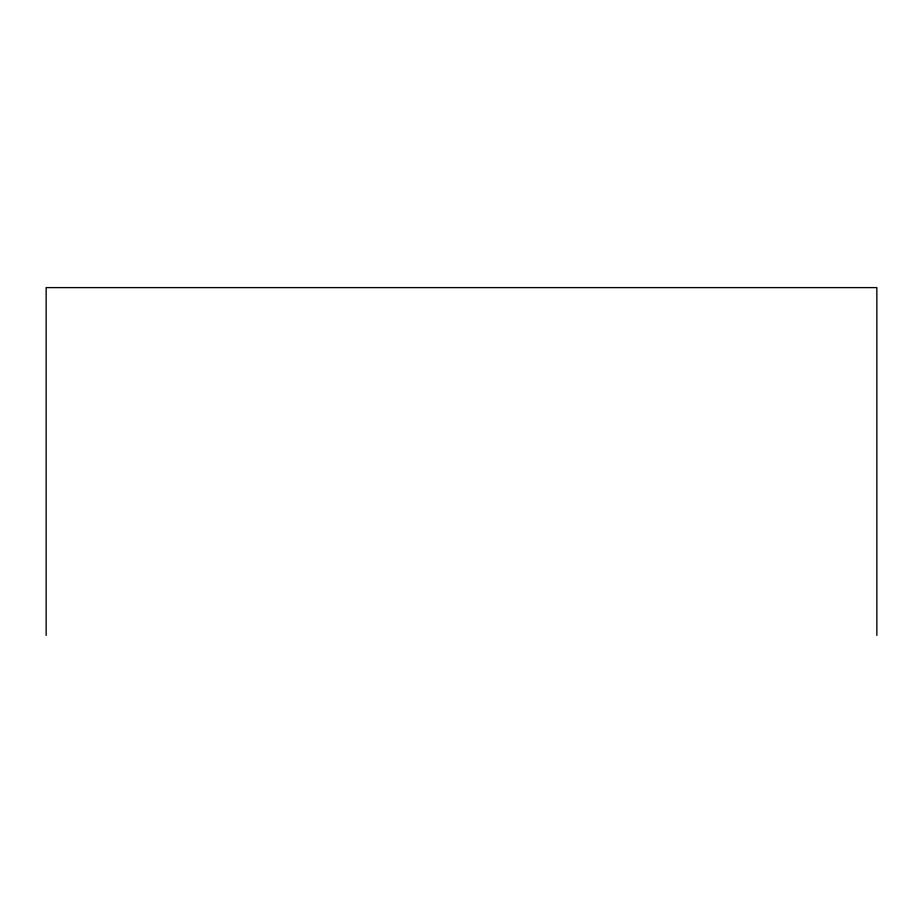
<?xml version="1.0" encoding="UTF-8"?>
<svg xmlns="http://www.w3.org/2000/svg" width="923" height="923" viewBox="0 0 923 923"><rect width="100%" height="100%" fill="white"/><g stroke="black" fill="none" stroke-linecap="round" stroke-linejoin="round"><path stroke-width="1.38" d="M876.85 635.393L876.85 287.607L46.15 287.607L46.15 635.393"/></g></svg>
